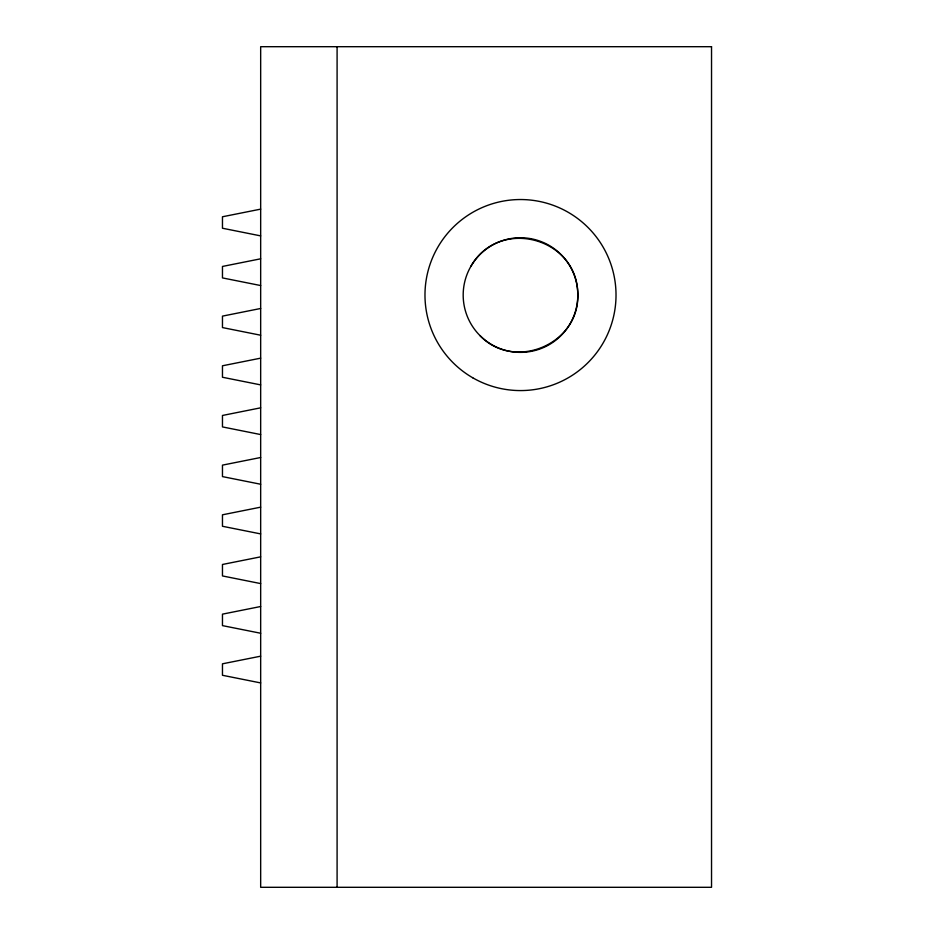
<?xml version="1.0" encoding="UTF-8"?>
<svg xmlns="http://www.w3.org/2000/svg" width="934" height="934" viewBox="0 0 934 934"><rect width="100%" height="100%" fill="white"/><g stroke="black" fill="none" stroke-linecap="round" stroke-linejoin="round"><path stroke-width="1.4" d="M470.853 266.4C499.095 216.419 578.344 237.656 577.807 295.062C579.01 344.553 514.109 371.428 479.971 335.586A57.313 57.313 0 0 1 505.656 239.699A57.313 57.313 0 0 1 575.858 309.89A57.313 57.313 0 0 1 479.971 335.586M260.668 209.134L222.467 216.77L222.467 228.235L260.668 235.882M260.668 258.8L222.467 266.447L222.467 277.912L260.668 285.547M260.668 308.477L222.467 316.124L222.467 327.577L260.668 335.224M260.668 358.154L222.467 365.789L222.467 377.254L260.668 384.89M260.668 407.819L222.467 415.467L222.467 426.92L260.668 434.567M260.668 457.497L222.467 465.132L222.467 476.597L260.668 484.244M260.668 507.162L222.467 514.809L222.467 526.274L260.668 533.909M260.668 556.839L222.467 564.475L222.467 575.939L260.668 583.587M260.668 606.505L222.467 614.152L222.467 625.617L260.668 633.252M260.668 656.182L222.467 663.817L222.467 675.282L260.668 682.929M337.092 46.7L337.092 887.3M711.533 46.7L260.668 46.7L260.668 887.3L711.533 887.3L711.533 46.7M472.732 377.78A95.525 95.525 0 0 0 616.02 295.062A95.525 95.525 0 0 0 472.732 212.333A95.525 95.525 0 0 0 472.732 377.78"/></g></svg>
